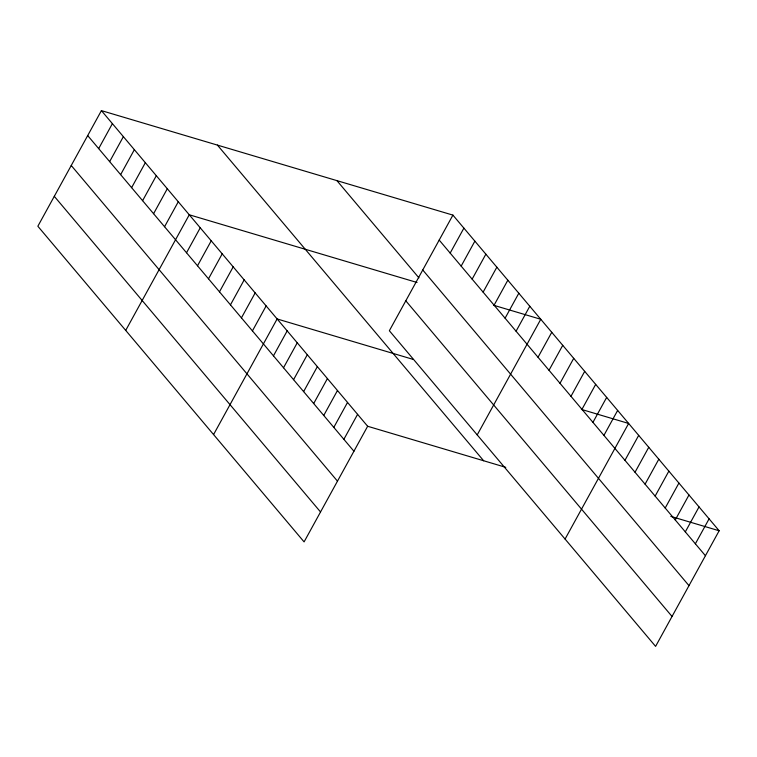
<?xml version="1.0" encoding="UTF-8"?>
<svg xmlns="http://www.w3.org/2000/svg" width="757" height="757" viewBox="0 0 757 757"><rect width="100%" height="100%" fill="white"/><g stroke="black" fill="none" stroke-linecap="round" stroke-linejoin="round"><path stroke-width="1.14" d="M101.41 110.617L37.85 226.239L304.087 541.889L367.647 426.267L101.41 110.617L452.913 215.111L719.15 530.761L655.59 646.383L389.353 330.733L452.913 215.111M98.675 148.599L112.396 123.637M109.651 161.62L123.372 136.657M120.637 174.64L134.358 149.678M131.614 187.66L145.344 162.698M142.6 200.681L156.32 175.719M153.586 213.701L167.306 188.739M164.562 226.721L178.283 201.759M125.709 330.402L189.269 214.78L417.031 282.493M186.525 252.762L200.255 227.8M197.511 265.783L211.231 240.821M208.497 278.803L222.217 253.841M219.473 291.833L233.194 266.861M230.459 304.853L244.18 279.882M241.436 317.874L255.166 292.912M252.422 330.894L266.142 305.932M213.569 434.565L277.128 318.952L413.038 359.357M273.457 355.837L287.187 330.875M283.515 367.76L297.246 342.798M293.574 379.683L307.304 354.721M303.633 391.606L317.353 366.643M313.691 403.538L327.412 378.576M323.75 415.461L337.471 390.498M333.809 427.383L347.529 402.421M343.867 439.306L357.588 414.344M450.169 253.093L463.899 228.131M461.155 266.114L474.876 241.152M472.141 279.134L485.862 254.172M483.117 292.155L496.847 267.193M494.103 305.175L507.824 280.213M505.089 318.195L518.81 293.233M516.066 331.216L529.786 306.254M477.213 434.897L540.772 319.274L493.517 305.232M538.028 357.257L551.758 332.295M549.014 370.277L562.735 345.315M560 383.297L573.721 358.335M570.977 396.318L584.697 371.356M581.963 409.338L595.683 384.376M592.939 422.368L606.669 397.397M603.925 435.389L617.646 410.426M565.072 539.06L628.632 423.447L581.376 409.395M624.96 460.332L638.69 435.37M635.019 472.254L648.749 447.292M645.078 484.177L658.808 459.215M655.136 496.1L668.857 471.138M665.195 508.032L678.915 483.07M675.253 519.955L688.974 494.993M685.312 531.878L699.033 506.916M695.371 543.8L709.091 518.838M367.647 426.267L505.771 467.334M670.816 516.397L719.15 530.761M439.192 240.073L705.429 555.723M422.747 269.994L688.984 585.644M336.922 180.63L418.924 277.847M405.799 300.813L672.036 616.463M217.41 145.098L483.647 460.758M87.689 135.579L353.926 451.238M71.243 165.499L337.48 481.149M54.296 196.318L320.533 511.969"/></g></svg>
